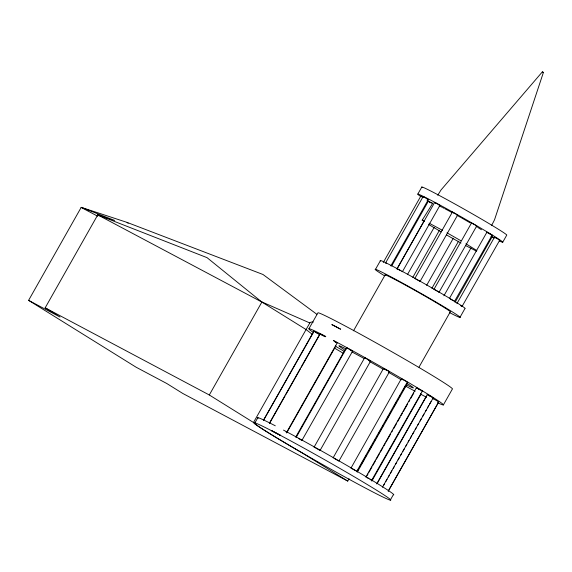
<?xml version="1.0" encoding="UTF-8"?>
<svg xmlns="http://www.w3.org/2000/svg" width="572" height="572" viewBox="0 0 572 572"><rect width="100%" height="100%" fill="white"/><g stroke="black" fill="none" stroke-linecap="round" stroke-linejoin="round"><path stroke-width="0.86" d="M437.737 195.252L441.033 189.961L542.349 71.865L542.799 72.093L543.4 72.451L494.508 219.841L491.677 225.389M253.503 422.493L309.86 322.88A80.752 10.525 33 0 1 313.299 322.086M349.056 478.75L347.74 481.073L182.825 393.486L166.781 383.505L136.143 367.231L28.6 300.35L81.217 207.35L127.084 222.408L262.977 274.488L316.838 314.278M28.6 300.35L60.01 317.031L45.188 307.815L97.755 214.893L114.657 220.442L81.217 207.35M263.163 429.508A79.293 2.631 29.5 0 1 253.532 422.515L209.302 394.98L261.869 302.059L207.035 257.65L97.755 214.893L99.242 215.816M254.876 422.93L257.879 417.617M308.944 328.714L317.953 312.784A77.32 2.567 29.5 0 1 388.831 350.05A77.32 2.567 29.5 0 1 452.366 389.046L443.35 404.969M263.713 419.812L313.842 331.209L319.798 334.541M263.42 420.47L313.735 331.91M269.369 423.251L319.934 333.869L325.282 336.794M269.669 423.144L285.063 395.938M285.943 394.387L300.45 368.74M301.33 367.181L319.362 335.314M417.817 194.094L421.821 187.015M375.504 269.326L380.509 260.482M333.798 340.898L337.201 342.928L286.636 432.31L286.021 431.903M286.651 432.968L335.9 345.924L335.292 345.517M383.261 262.505L420.813 196.132L423.065 197.276M385.564 262.97L423.116 196.596L425.368 197.74L428.378 199.535L390.826 265.908M353.51 330.809L385.171 274.846M391.691 266.001L428.371 201.18L431.989 203.096M295.688 437.122L345.774 348.591M301.859 440.504L352.609 351.165L350.75 350.007L346.653 347.833L296.267 437.251M396.954 268.947L424.024 221.092M397.654 269.183L397.118 268.819L434.67 202.452L435.657 202.903L439.925 205.391L402.381 271.757L401.837 271.4M407.536 274.438L434.169 227.363M314.085 447.14L364.657 357.765L370.005 360.682L370.62 361.089L320.048 450.471L314.271 447.175M412.791 277.377L439.425 230.302M452.373 212.119L414.822 278.493L420.084 281.431L457.636 215.058L452.373 212.119L454.018 213.142M426.648 285.342L453.281 238.259M334.048 458.308L338.889 461.125L389.453 371.75L388.846 371.342L383.497 368.418L333.111 457.836M431.91 288.281L458.544 241.198M433.941 289.396L471.492 223.023L475.11 224.946L476.748 225.961L439.031 292.299M443.915 295.781L470.992 247.933M356.106 471.056L356.713 471.464L407.285 382.089L403.875 380.051L401.322 378.757L350.943 468.175M449.342 298.598L486.894 232.232L489.146 233.369L492.149 235.171L454.44 301.508M357.714 470.57L358.594 469.019M359.473 467.46L360.353 465.908M361.232 464.357L362.112 462.798M362.991 461.246L364.314 458.916M365.193 457.357L366.073 455.805M368.711 451.144L371.786 445.702M372.665 444.144L373.545 442.592M374.867 440.261L375.747 438.703M376.626 437.151L377.506 435.599M378.385 434.041L379.265 432.489M380.144 430.93L381.46 428.6M382.339 427.048L383.219 425.497M385.857 420.828L386.736 419.276M387.616 417.724L388.939 415.386M389.818 413.835L390.697 412.283M393.336 407.614L396.41 402.18M397.29 400.622L398.169 399.07M399.492 396.739L400.371 395.18M403.01 390.519L403.889 388.967M404.769 387.408L405.462 385.821M357.228 472.215L407.321 383.683M455.033 302.409L492.149 236.808L494.401 237.952M419.011 367.131L450.236 311.94A37.638 1.251 29.5 0 0 417.346 291.756A37.638 1.251 29.5 0 0 385.263 275.268M456.899 303.646L494.451 237.273L496.711 238.417L499.713 240.211L461.997 306.549M365.823 477.148L416.395 387.766L420.499 389.94L422.358 391.098L371.6 480.437M367.167 475.475L368.046 473.916M368.926 472.365L372 466.924M372.88 465.372L375.518 460.703M376.397 459.152L379.479 453.71M380.359 452.159L382.997 447.49M383.876 445.938L385.192 443.607M386.071 442.056L390.469 434.284M391.791 431.946L392.671 430.394M393.55 428.843L396.625 423.402M397.504 421.843L400.143 417.181M401.022 415.629L402.345 413.299M403.224 411.74L407.622 403.968M408.937 401.637L409.817 400.085M410.696 398.527L413.778 393.086M459.909 317.46L464.914 308.608A48.834 1.616 29.5 0 0 422.243 282.425A48.834 1.616 29.5 0 0 380.63 261.032M502.709 242.256L506.713 235.171A48.834 1.616 29.5 0 0 462.412 208.187A48.834 1.616 29.5 0 0 422.186 187.58M371.807 481.138L421.056 394.087L420.441 393.679M376.669 483.941L427.234 394.566L429.794 395.86L433.197 397.897L382.439 487.237M377.591 482.754L426.397 396.482M383.533 485.535L384.413 483.976M385.735 481.645L387.051 479.315M388.374 476.984L389.253 475.432M390.569 473.101L391.892 470.77M393.207 468.432L394.087 466.881M395.409 464.55L396.725 462.219M398.048 459.888L399.363 457.557M400.686 455.219L401.565 453.667M402.881 451.337L404.204 449.006M405.519 446.675L406.842 444.344M408.158 442.013L409.037 440.454M410.36 438.123L411.676 435.792M412.555 434.241L413.878 431.903M415.193 429.572L416.516 427.241M417.832 424.91L418.711 423.359M420.034 421.028L421.349 418.697M422.672 416.359L423.988 414.028M425.311 411.697L426.19 410.145M427.506 407.815L428.828 405.484M429.708 403.925L431.023 401.594M388.173 491.198L438.745 401.816L432.782 398.484L433.397 398.891M388.331 491.083L438.459 402.481L437.845 402.073M390.276 500.135A78.335 2.595 29.5 0 0 295.796 443.657A78.335 2.595 29.5 0 0 281.653 440.805A78.335 2.595 29.5 0 0 390.276 500.135L393.279 494.83A78.335 2.595 29.5 0 0 359.03 472.522A78.335 2.595 29.5 0 0 283.483 430.094M424.352 221.636L422.193 220.199L433.025 202.81M543.364 72.444L542.349 71.865M492.149 235.171L491.162 234.713M337.201 342.928L334.649 341.634M422.358 391.098L421.235 390.583M428.378 199.535L426.119 198.391M439.925 205.391L438.938 204.94M457.636 215.058L456.642 214.607M422.193 220.199L423.952 220.549M499.713 240.211L498.727 239.761M397.118 268.819L400.736 270.742M352.609 351.165L350.057 349.871M433.197 397.897L432.074 397.383M309.817 322.965L260.289 301.237M476.547 251.194L465.494 245.502M385.728 262.998L386.558 263.42M434.105 289.425L437.559 291.312M429.086 223.151L442.499 230.337M97.755 214.893L261.869 302.059L306.091 329.558L312.541 334.52M81.174 207.436L97.662 216.187M45.188 307.815L209.302 394.98M460.996 243.05L446.589 234.992M450.328 299.049L452.96 300.522M368.061 359.795L369.498 360.582M318.675 334.027L315.701 332.361M351.873 468.647L354.854 470.313M366.945 477.656L368.382 478.442M489.897 234.027L486.894 232.232M430.015 202.195L431.381 202.974M447.011 232.818L460.81 240.683M441.226 231.932L428.685 224.481M386.901 370.456L383.497 368.418M419.798 389.804L416.395 387.766M430.644 396.603L427.234 394.566M323.344 335.907L319.934 333.869M298.634 438.509L302.045 440.54M343.765 353.575L334.384 348.026M436.307 203.468L434.67 202.452M493.786 237.83L492.149 236.808M424.753 197.612L423.116 196.596M422.451 197.147L420.813 196.132M465.944 243.758L476.862 250.586M460.524 305.57L462.162 306.585M403.181 379.908L401.322 378.757M369.927 479.322L371.178 480.065M347.74 481.073L302.166 452.888A79.293 2.631 29.5 0 1 289.682 445.609L278.464 438.938A79.351 2.631 29.5 0 1 264.936 430.63L263.134 429.493M494.451 237.273L494.994 237.637M428.371 201.18L428.914 201.537M454.061 301.179L454.604 301.537M438.66 291.97L439.196 292.335M364.657 357.765L365.265 358.172M346.653 347.833L347.261 348.241M313.842 331.209L314.45 331.617M127.084 222.408L128.149 223.294M420.163 196.132A48.834 1.616 29.5 0 1 461.54 217.038A48.834 1.616 29.5 0 1 499.442 241.026M492.299 237.494A48.834 1.616 29.5 0 1 490.883 236.765M430.53 202.702A48.834 1.616 29.5 0 1 429.236 201.916M428.614 201.53A48.834 1.616 29.5 0 1 427.069 200.586M439.503 206.006A26.448 0.879 29.5 0 1 441.841 207.164M442.542 207.522A26.448 0.879 29.5 0 1 444.072 208.308M444.894 208.737A26.448 0.879 29.5 0 1 451.916 212.519M457.007 215.337A26.448 0.879 29.5 0 1 460.767 217.453M461.518 217.875A26.448 0.879 29.5 0 1 470.22 222.887M476.147 226.419A26.448 0.879 29.5 0 1 477.406 227.184M478.135 227.635A26.448 0.879 29.5 0 1 481.438 229.744M384.262 275.647A48.834 1.616 29.5 0 1 389.468 276.047A48.834 1.616 29.5 0 1 447.69 309.016A48.834 1.616 29.5 0 1 449.613 312.648M333.362 340.397A77.32 2.567 29.5 0 1 416.788 387.458A77.32 2.567 29.5 0 1 437.752 402.831M426.512 397.247A77.32 2.567 29.5 0 1 421.078 394.415M415.179 391.291A77.32 2.567 29.5 0 1 405.341 385.993M344.687 351.673A77.32 2.567 29.5 0 1 335.764 346.382M312.655 331.953A77.32 2.567 29.5 0 1 325.783 336.436M406.849 383.269A42.728 1.416 29.5 0 1 406.749 385.056M344.144 349.592A42.728 1.416 29.5 0 1 346.396 349.056M352.002 351.966A42.728 1.416 29.5 0 1 363.806 358.337M369.455 361.461A42.728 1.416 29.5 0 1 383.247 369.255M388.488 372.279A42.728 1.416 29.5 0 1 401.279 379.837M258.072 418.511A78.335 2.595 29.5 0 1 275.296 425.797M335.807 326.605L331.824 324.574L340.669 329.222L335.807 326.605M275.725 432.797L271.743 430.766L280.587 435.414L275.725 432.797"/></g></svg>
